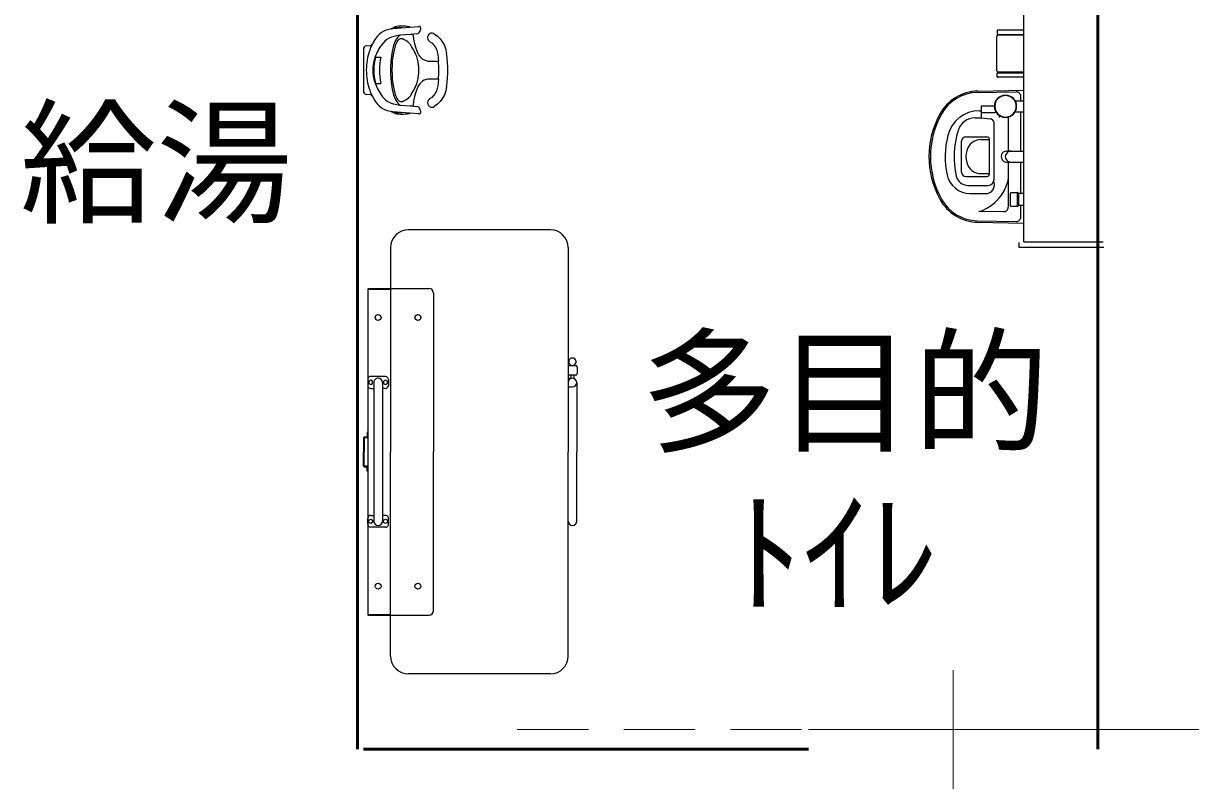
# Model space of a CAD drawing. Units: millimetres at full size, sheet at 1:200; details may follow other scales. Extents: x -55340 to 55340, y -38040 to 38040.
# Drawn here: x 7525 to 11466, y 25088 to 27674 of the extents above; entities that cross this region are included whole.
import ezdxf
from ezdxf.enums import TextEntityAlignment as Align

# ---------------------------------------------------------------- set-up
doc = ezdxf.new("R2010")
doc.units = ezdxf.units.MM
doc.header["$LTSCALE"] = 200
doc.linetypes.add('DASHED1', pattern=[1.8, 1.2, -0.6])
doc.layers.add('1-1_中心線', color=7, linetype='Continuous', lineweight=18)
doc.styles.add('ＭＳ ゴシック', font='')
doc.styles.get('ＭＳ ゴシック').set_extended_font_data('MS Gothic')

msp = doc.modelspace()

# ---------------------------------------------------------------- linework, layer by layer
at = {"layer": '1-1_中心線', "color": 5, "lineweight": 50}
for p, q in [((8652.7, 30221.4), (8652.7, 25221.4)), ((11152.7, 30221.4), (11152.7, 25221.4)), ((10176.4, 25221.4), (8672.7, 25221.4))]:
    msp.add_line(p, q, dxfattribs=at)
at = {"layer": '1-1_中心線', "color": 2, "lineweight": 25}
for p, q in [((10902.7, 26935.4), (10902.7, 27705.4)), ((8772.5, 27657.9), (8768.9, 27655.8)), ((8772.1, 27655.8), (8829.5, 27660.8)), ((8777.6, 27658.6), (8775, 27658.6)), ((8803.5, 27658.6), (8777.6, 27658.6)), ((8832.7, 27636.6), (8797.4, 27633.5)), ((8829.5, 27660.8), (8860.2, 27663.5)), ((8852, 27638.3), (8832.7, 27636.6)), ((8865.7, 27658.5), (8865.7, 27653.2)), ((10812.7, 27649.4), (10812.7, 27637.4)), ((10902.7, 27650.9), (10814.2, 27650.9)), ((10814.2, 27635.9), (10902.7, 27635.9)), ((10902.7, 27633.4), (10816.1, 27633.4)), ((10824.2, 27635.9), (10824.2, 27635.4)), ((10824.2, 27635.4), (10851.2, 27635.4)), ((10827.9, 27635.4), (10827.9, 27633.4)), ((10847.5, 27633.4), (10847.5, 27635.4)), ((10851.2, 27635.4), (10851.2, 27635.9)), ((8683.6, 27597.4), (8695.2, 27598.5)), ((10812.1, 27513.4), (10812.1, 27629.4)), ((8672.7, 27585.5), (8672.7, 27445.5)), ((8714.1, 27560), (8731.4, 27560)), ((8849.8, 27589.9), (8857.1, 27572.4)), ((8924.5, 27568.7), (8926.3, 27545.8)), ((8764.5, 27529.5), (8764.5, 27515.5)), ((8764.5, 27515.5), (8764.5, 27501.5)), ((8769.1, 27515.6), (8769.5, 27498.8)), ((8859.9, 27506.2), (8859.9, 27515.5)), ((8897, 27545.8), (8926.3, 27545.8)), ((8764.5, 27501.5), (8766.4, 27475.5)), ((8766.4, 27475.5), (8770.1, 27451.8)), ((8769.5, 27498.8), (8770.6, 27483.5)), ((8770.6, 27483.5), (8772.3, 27469.9)), ((8853, 27469.7), (8857.5, 27487.7)), ((8857.5, 27487.7), (8859.9, 27506.2)), ((8926.3, 27485.5), (8897, 27485.5)), ((8926.3, 27485.5), (8924.5, 27462.3)), ((10812.7, 27493.4), (10812.7, 27505.4)), ((10814.2, 27506.9), (10902.7, 27506.9)), ((10902.7, 27491.9), (10814.2, 27491.9)), ((10902.7, 27491.9), (10814.2, 27491.9)), ((10816.1, 27509.4), (10902.7, 27509.4)), ((10827.9, 27509.4), (10827.9, 27507.4)), ((10847.5, 27507.4), (10847.5, 27509.4)), ((10851.2, 27506.9), (10851.2, 27507.4)), ((8714.1, 27471), (8731.4, 27471)), ((8770.1, 27451.8), (8775, 27432.4)), ((8772.3, 27469.9), (8774.2, 27457.9)), ((8774.2, 27457.9), (8776.5, 27447.4)), ((8776.5, 27447.4), (8778.8, 27438.4)), ((8778.8, 27438.4), (8780.7, 27432.6)), ((8832.7, 27429.6), (8835.8, 27435.1)), ((8835.8, 27435.1), (8839.1, 27441.4)), ((8839.1, 27441.4), (8842.7, 27448.3)), ((8842.7, 27448.3), (8846.7, 27456.1)), ((8849.8, 27441.4), (8845.1, 27426.5)), ((8846.7, 27456.1), (8848.4, 27459.4)), ((8848.4, 27459.4), (8850.1, 27462.9)), ((8857.1, 27458.9), (8849.8, 27441.4)), ((8850.1, 27462.9), (8851.7, 27466.4)), ((8851.7, 27466.4), (8853, 27469.7)), ((8915.2, 27436.9), (8909.8, 27429.7)), ((8919.4, 27444.9), (8915.2, 27436.9)), ((8922.5, 27453.5), (8919.4, 27444.9)), ((8924.5, 27462.3), (8922.5, 27453.5)), ((8951.3, 27445.2), (8946.7, 27432.3)), ((8954, 27458.6), (8951.3, 27445.2)), ((10745.1, 27439.9), (10877.4, 27442.5)), ((10747.9, 27445), (10902.7, 27448)), ((8695.2, 27432.5), (8683.6, 27433.5)), ((8775, 27432.4), (8778.1, 27423.4)), ((8775.7, 27401.5), (8780.4, 27400.5)), ((8778.1, 27423.4), (8781.6, 27415.4)), ((8780.4, 27400.5), (8785.4, 27399.4)), ((8780.7, 27432.6), (8782.5, 27427.5)), ((8781.6, 27415.4), (8785.4, 27408.8)), ((8782.5, 27427.5), (8784.4, 27423.2)), ((8784.4, 27423.2), (8786.3, 27419.5)), ((8785.4, 27408.8), (8789.3, 27403.8)), ((8785.4, 27399.4), (8790.8, 27398.5)), ((8786.3, 27419.5), (8788.3, 27416.5)), ((8788.3, 27416.5), (8790.4, 27414)), ((8789.3, 27403.8), (8791.3, 27401.6)), ((8790.4, 27414), (8792.5, 27412.1)), ((8790.8, 27398.5), (8797.4, 27397.5)), ((8791.3, 27401.6), (8793.9, 27399.4)), ((8792.5, 27412.1), (8794.7, 27410.7)), ((8793.9, 27399.4), (8797.4, 27397.5)), ((8794.7, 27410.7), (8796.8, 27409.8)), ((8796.8, 27409.8), (8798.9, 27409.3)), ((8797.4, 27397.5), (8798, 27397.4)), ((8797.4, 27397.5), (8831.5, 27394.5)), ((8798.9, 27409.3), (8801.1, 27409.1)), ((8801.1, 27409.1), (8803.3, 27409.4)), ((8803.3, 27409.4), (8805.5, 27410)), ((8805.5, 27410), (8811, 27412.5)), ((8811, 27412.5), (8816.2, 27415.5)), ((8816.2, 27415.5), (8820.9, 27418.9)), ((8820.9, 27418.9), (8824.7, 27422.1)), ((8824.7, 27422.1), (8828.5, 27425.5)), ((8828.5, 27425.5), (8832.7, 27429.6)), ((8842, 27410.8), (8840.7, 27397.6)), ((8845.1, 27426.5), (8842, 27410.8)), ((8903.5, 27423.5), (8896.4, 27418.3)), ((8909.8, 27429.7), (8903.5, 27423.5)), ((8922.6, 27400.3), (8911.9, 27392.6)), ((8932.2, 27409.6), (8922.6, 27400.3)), ((8940.2, 27420.4), (8932.2, 27409.6)), ((8946.7, 27432.3), (8940.2, 27420.4)), ((10873.9, 27411.8), (10902.7, 27411.9)), ((10892.7, 27411.9), (10892.7, 27427.5)), ((8768.9, 27375.1), (8772.5, 27373.1)), ((8829.3, 27370.2), (8772.1, 27375.2)), ((8775, 27372.4), (8777.5, 27372.4)), ((8777.5, 27372.4), (8803.5, 27372.4)), ((8860.2, 27367.5), (8829.3, 27370.2)), ((8831.5, 27394.5), (8852, 27392.7)), ((8865.7, 27377.7), (8865.7, 27372.4)), ((10753.1, 27378.4), (10760.7, 27378.4)), ((10760.7, 27395), (10803.7, 27395)), ((10760.7, 27354.1), (10760.7, 27395)), ((10760.7, 27372.3), (10805.7, 27372.3)), ((10820.7, 27355.9), (10820.7, 27362)), ((10850.2, 27357), (10850.2, 27242.2)), ((10873.9, 27375), (10902.7, 27375)), ((10892.7, 27242.2), (10892.7, 27375)), ((10738.3, 27354.1), (10760.7, 27354.1)), ((10760.7, 27354.1), (10789, 27351.3)), ((10802.6, 27146.4), (10802.6, 27336.4)), ((10707.7, 27290.4), (10777.6, 27290.4)), ((10758.6, 27280.9), (10784.5, 27280.9)), ((10787.5, 27168.9), (10787.5, 27277.9)), ((10692.7, 27171.4), (10692.7, 27275.4)), ((10843.9, 27242.2), (10843.6, 27242.2)), ((10844.3, 27242.2), (10843.9, 27242.2)), ((10844.3, 27242.2), (10902.7, 27242.2)), ((10843.6, 27204.7), (10843.9, 27204.7)), ((10843.9, 27204.7), (10844.3, 27204.7)), ((10844.3, 27204.7), (10902.7, 27204.7)), ((10850.2, 27204.7), (10850.2, 27052.5)), ((10892.7, 27098.4), (10892.7, 27204.7)), ((10758.6, 27165.9), (10784.5, 27165.9)), ((10707.7, 27156.4), (10777.6, 27156.4)), ((10714, 27126.4), (10782.6, 27126.4)), ((10803.9, 27128.4), (10803.9, 27136.1)), ((10722.3, 27098.4), (10773.9, 27098.4)), ((10858.4, 27056.9), (10858.4, 27100)), ((10860.6, 27102.2), (10882.1, 27102.2)), ((10882.4, 27101.9), (10882.4, 27055)), ((10882.8, 27071.8), (10882.8, 27085.1)), ((10883.1, 27095.7), (10885.6, 27098.2)), ((10885.6, 27098.2), (10886.1, 27098.4)), ((10886.2, 27058.4), (10886.2, 27098.4)), ((10902.7, 27098.4), (10886.3, 27098.4)), ((10882.1, 27054.7), (10860.6, 27054.7)), ((10883.1, 27061.1), (10885.6, 27058.6)), ((10886.1, 27058.5), (10885.6, 27058.6)), ((10902.7, 27058.4), (10886.3, 27058.4)), ((10892.7, 27019.3), (10892.7, 27058.4)), ((10745.1, 27006.9), (10877.4, 27004.3)), ((10747.9, 27001.9), (10902.7, 26998.8)), ((10750.8, 27039.1), (10834.9, 27037.5)), ((9064.5, 26975.8), (8824.5, 26975.8)), ((9304.5, 26975.8), (9064.5, 26975.8)), ((10887.7, 26916.4), (10887.7, 26933.4)), ((10902.7, 26935.4), (11170.7, 26935.4)), ((8764.5, 26915.8), (8764.5, 26775.8)), ((9364.5, 26915.8), (9364.5, 26516)), ((11172.7, 26916.4), (10887.7, 26916.4)), ((8687.7, 26777.5), (8894, 26777.5)), ((8687.7, 26775.8), (8687.7, 26290.8)), ((8909.7, 26761.8), (8909.7, 26731.4)), ((8909.7, 26731.4), (8909.7, 26226.8)), ((9367.8, 26517.2), (9374.8, 26517.2)), ((9374.8, 26517.2), (9374.8, 26518.6)), ((9374.8, 26517.2), (9378.8, 26517.2)), ((9378.8, 26517.2), (9382.8, 26517.2)), ((9382.8, 26517.2), (9382.8, 26518.6)), ((9382.8, 26517.2), (9389.8, 26517.2)), ((9394.8, 26512.2), (9394.8, 26504.4)), ((9394.8, 26504.4), (9394.8, 26490.2)), ((8687.7, 26470.4), (8687.7, 26450.4)), ((8697.7, 26467.9), (8691.2, 26464.2)), ((8691.2, 26464.2), (8691.2, 26456.6)), ((8747.7, 26480.4), (8697.7, 26480.4)), ((8704.2, 26464.2), (8697.7, 26467.9)), ((8704.2, 26456.6), (8704.2, 26464.2)), ((8708.4, 26460.4), (8708.4, 25991.2)), ((8737, 26460.4), (8737, 25991.2)), ((8747.7, 26467.9), (8741.2, 26464.2)), ((8741.2, 26464.2), (8741.2, 26456.6)), ((8754.2, 26464.2), (8747.7, 26467.9)), ((8754.2, 26456.6), (8754.2, 26464.2)), ((8757.7, 26470.4), (8757.7, 26450.4)), ((9364.5, 26474.7), (9373.8, 26474.7)), ((9364.5, 26474.7), (9364.5, 26460.4)), ((9364.5, 26460.4), (9364.5, 26225.8)), ((9373.8, 26485.2), (9373.8, 26474.7)), ((9373.8, 26474.7), (9373.8, 26473.8)), ((9389.8, 26485.2), (9383.8, 26485.2)), ((9383.8, 26485.2), (9383.8, 26473.8)), ((9393.1, 26460.4), (9393.1, 26225.8)), ((8697.7, 26440.4), (8708.4, 26440.4)), ((8747.7, 26440.4), (8737, 26440.4)), ((9364.5, 26446.1), (9378.8, 26446.1)), ((8672.7, 26272.6), (8672.7, 26225.8)), ((8687.7, 26273.5), (8675, 26273.5)), ((8675, 26273.5), (8675, 26225.8)), ((8685.4, 26275.8), (8675.9, 26275.8)), ((8687.7, 26290.8), (8685.4, 26290.8)), ((8685.4, 26290.8), (8685.4, 26275.8)), ((8687.7, 26290.8), (8687.7, 26273.5)), ((8687.7, 26273.5), (8687.7, 26178.1)), ((8672.7, 26179), (8672.7, 26225.8)), ((8675, 26178.1), (8675, 26225.8)), ((8909.7, 25689.8), (8909.7, 26226.8)), ((9364.5, 25991.2), (9364.5, 26225.8)), ((9364.5, 25976.9), (9364.5, 26225.8)), ((9393.1, 25991.2), (9393.1, 26225.8)), ((8675, 26178.1), (8687.7, 26178.1)), ((8675.9, 26175.8), (8685.4, 26175.8)), ((8685.4, 26160.8), (8685.4, 26175.8)), ((8687.7, 26160.8), (8685.4, 26160.8)), ((8687.7, 25981.2), (8687.7, 26001.2)), ((8691.2, 25995), (8697.7, 25998.7)), ((8697.7, 26011.2), (8708.4, 26011.2)), ((8697.7, 25998.7), (8704.2, 25995)), ((8704.2, 25987.4), (8697.7, 25983.7)), ((8704.2, 25995), (8704.2, 25987.4)), ((8747.7, 26011.2), (8737, 26011.2)), ((8741.2, 25995), (8747.7, 25998.7)), ((8747.7, 25998.7), (8754.2, 25995)), ((8754.2, 25987.4), (8747.7, 25983.7)), ((8754.2, 25995), (8754.2, 25987.4)), ((8757.7, 25981.2), (8757.7, 26001.2)), ((9364.5, 25535.8), (9364.5, 25976.9)), ((8747.7, 25971.2), (8697.7, 25971.2)), ((8687.7, 25674.1), (8894, 25674.1)), ((8764.5, 25622.9), (8764.5, 25675.8)), ((8764.5, 25535.8), (8764.5, 25622.9)), ((9304.5, 25475.8), (8824.5, 25475.8))]:
    msp.add_line(p, q, dxfattribs=at)
at = {"layer": '1-1_中心線', "color": 3}
for p, q in [((10664.5, 25287.8), (10664.5, 25487.8)), ((10176.4, 25287.8), (11152.7, 25287.8)), ((10664.5, 25287.8), (10664.5, 25087.8)), ((12119, 25287.8), (11142.7, 25287.8))]:
    msp.add_line(p, q, dxfattribs=at)
at = {"layer": '1-1_中心線', "color": 3, "linetype": 'DASHED1'}
msp.add_line((10152.7, 25287.8), (9152.7, 25287.8), dxfattribs=at)
at = {"layer": '1-1_中心線', "color": 2, "lineweight": 25}
for points in [[(8798, 27633.6), (8797.4, 27633.5), (8790.8, 27632.5), (8785.4, 27631.5)], [(8797.4, 27633.5), (8793.9, 27631.6), (8791.3, 27629.4), (8789.3, 27627.2)], [(8840.7, 27633.7), (8842, 27620.5), (8845.1, 27604.8), (8849.8, 27589.9)], [(8911.9, 27638.3), (8922.6, 27630.6), (8932.2, 27621.3), (8940.2, 27610.6), (8946.7, 27598.6), (8951.3, 27585.8), (8954, 27572.4)], [(8775, 27598.6), (8770.1, 27579.1), (8766.4, 27555.4), (8764.5, 27529.5)], [(8789.3, 27627.2), (8785.4, 27622.2), (8781.6, 27615.5), (8778.1, 27607.5), (8775, 27598.6)], [(8805.5, 27620.9), (8803.3, 27621.6), (8801.1, 27621.9), (8798.9, 27621.7), (8796.8, 27621.2), (8794.7, 27620.3), (8792.5, 27618.9), (8790.4, 27617), (8788.3, 27614.5), (8786.3, 27611.4), (8784.4, 27607.8), (8782.5, 27603.4), (8780.7, 27598.4), (8778.8, 27592.6)], [(8820.9, 27612.1), (8816.2, 27615.4), (8811, 27618.4), (8805.5, 27620.9)], [(8832.2, 27601.9), (8828.5, 27605.4), (8824.7, 27608.9), (8820.9, 27612.1)], [(8853, 27561.3), (8851.7, 27564.5), (8850.1, 27568), (8848.4, 27571.6), (8846.7, 27574.9), (8842.7, 27582.6), (8839.1, 27589.6), (8835.8, 27595.8), (8832.2, 27601.9)], [(8896.4, 27612.6), (8893.7, 27614.8), (8891.6, 27617.3)], [(8896.4, 27612.6), (8903.5, 27607.5), (8909.8, 27601.3), (8915.2, 27594.1), (8919.4, 27586.1), (8922.5, 27577.5), (8924.5, 27568.7)], [(8778.8, 27592.6), (8776.5, 27583.5), (8774.2, 27573), (8772.3, 27561), (8770.6, 27547.4), (8769.5, 27532.2), (8769.1, 27515.6)], [(8859.9, 27515.5), (8859.9, 27524.7), (8857.5, 27543.2), (8853, 27561.3)], [(10851.2, 27507.4), (10824.2, 27507.4), (10824.2, 27506.9)], [(8687.7, 26775.8), (8764.5, 26775.8), (8764.5, 26225.8)], [(9364.5, 26516), (9364.5, 26504.2), (9364.5, 26498.2)], [(9364.5, 26498.2), (9364.5, 26486.4), (9364.5, 26474.7)], [(8691.2, 26456.6), (8697.7, 26452.9), (8704.2, 26456.6)], [(8741.2, 26456.6), (8747.7, 26452.9), (8754.2, 26456.6)], [(9383.8, 26485.2), (9373.8, 26485.2), (9367.8, 26485.2)], [(8687.7, 25675.8), (8764.5, 25675.8), (8764.5, 26225.8)], [(8687.7, 26178.1), (8687.7, 26160.8), (8687.7, 25675.8)], [(8697.7, 25983.7), (8691.2, 25987.4), (8691.2, 25995)], [(8747.7, 25983.7), (8741.2, 25987.4), (8741.2, 25995)]]:
    msp.add_lwpolyline(points, dxfattribs=at)
for centre in [(8722.7, 26679.8), (8857, 26679.8), (8722.7, 25771.8), (8857, 25771.8)]:
    msp.add_circle(centre, 10, dxfattribs=at)
for centre, radius, start, end in [((8779.1, 27576.1), 80, 98.5748, 149.6569), ((8766.4, 27660.2), 5, 278.5936, 300), ((8779.1, 27576.1), 80, 95, 98.5748), ((8775, 27653.6), 5, 90, 120), ((8780.5, 27659.3), 3, 99.0766, 194.6771), ((8803.7, 27514.2), 150, 90, 99.0766), ((8802.3, 27496.8), 167.4, 81.3957, 89.5277), ((8826.9, 27659.3), 3, 29.9169, 80.9234), ((8833.4, 27604.7), 31.9, 80.7655, 91.1986), ((8837.6, 27633.2), 3.1, 9.7471, 74.4516), ((8850.7, 27653.2), 15, 275, 360), ((8860.7, 27658.5), 5, 360, 95), ((8904.2, 27625.5), 15, 101.7668, 154.8086), ((8904.2, 27625.5), 15, 58.8378, 101.7668), ((10816.1, 27629.4), 4, 90, 180), ((10814.2, 27649.4), 1.5, 90, 180), ((10814.2, 27637.4), 1.5, 180, 270), ((10837.4, 27632.7), 3.52, 159.9278, 167.5713), ((10837.3, 27632.7), 3.43, 152.0903, 159.925), ((10837.2, 27632.8), 3.32, 143.9879, 152.087), ((10837.1, 27632.8), 3.2, 135.6372, 143.9796), ((10837, 27632.9), 3.07, 126.9589, 135.6312), ((10838.3, 27632.9), 3.06, 44.4574, 53.0621), ((10838.2, 27632.8), 3.2, 36.2268, 44.4551), ((10838.1, 27632.8), 3.32, 28.2857, 36.2216), ((10838, 27632.7), 3.43, 20.2482, 28.2777), ((10838, 27632.7), 3.52, 12.4335, 20.246), ((8684.7, 27585.5), 12, 95, 180), ((8775.3, 27560.9), 83.9, 149.1083, 165.0072), ((8694.4, 27608.4), 10, 275, 333.7334), ((8870.6, 27522), 186.3, 149.5071, 153.8832), ((8864.5, 27505.1), 161.6, 147.0335, 165.2914), ((8797.1, 27555.1), 78, 125.009, 150.922), ((8795.1, 27556.3), 75.8, 97.3115, 124.2874), ((8904.2, 27625.5), 15, 154.8086, 213.0561), ((8882.7, 27515.5), 200, 160.3822, 180.0116), ((8873.8, 27515.5), 165.8, 164.4394, 195.5606), ((8983.3, 27515.5), 255.8, 169.9875, 190.0125), ((8897, 27589.2), 43.3, 202.753, 270.0004), ((8511.9, 27515.5), 445.8, 0.0227, 7.3322), ((8882.7, 27515.5), 200, 179.9884, 199.6178), ((8822.7, 27515.6), 118.5, 165.0765, 192.5241), ((8591.6, 27515.5), 336.1, 0.0264, 5.1783), ((8591.6, 27515.5), 336.1, 354.8747, 0.0264), ((8511.9, 27515.5), 445.8, 352.6678, 0.0227), ((8854.7, 27522.4), 151.2, 192.4092, 206.5606), ((8897, 27442.2), 43.3, 89.9996, 157.247), ((10816.1, 27513.4), 4, 180, 270), ((10814.2, 27505.4), 1.5, 90, 180), ((10814.2, 27493.4), 1.5, 180, 270), ((10837.4, 27510.2), 3.52, 192.4335, 200.246), ((10837.3, 27510.2), 3.43, 200.2482, 208.2777), ((10837.2, 27510.1), 3.32, 208.2857, 216.2216), ((10837.1, 27510), 3.2, 216.2268, 224.4551), ((10837, 27509.9), 3.06, 224.4574, 233.0621), ((10838.3, 27510), 3.07, 306.9589, 315.6312), ((10838.2, 27510), 3.2, 315.6372, 323.9796), ((10838.1, 27510.1), 3.32, 323.9879, 332.087), ((10838, 27510.2), 3.43, 332.0903, 339.925), ((10838, 27510.2), 3.52, 339.9278, 347.5713), ((8684.7, 27445.5), 12, 180, 265), ((8775.3, 27470), 83.9, 194.9928, 210.8917), ((8958.7, 27578.5), 269.3, 207.353, 213.0057), ((10750.9, 27295), 150, 91.1279, 151.4937), ((10747.9, 27300), 140, 91.1279, 150.4129), ((10877.7, 27427.5), 15, 0, 91.1279), ((8694.4, 27422.5), 10, 26.2666, 85), ((8870.6, 27509), 186.3, 206.1168, 210.4929), ((8779.1, 27454.9), 80, 210.3431, 261.4251), ((8793.1, 27471.6), 72.2, 213.4034, 259.8365), ((8837.6, 27398.1), 3.1, 285.5484, 350.2529), ((8904.2, 27405.5), 15, 157.997, 238.7169), ((8904.2, 27405.5), 15, 121.1622, 157.997), ((10841.2, 27393.4), 37.5, 90, 270), ((10841.2, 27393.4), 36.2, 90, 270), ((10841.2, 27393.4), 37.5, 270, 90), ((10841.2, 27393.4), 36.2, 270, 90), ((8766.4, 27370.8), 5, 60, 81.4064), ((8779.1, 27454.9), 80, 261.4251, 265), ((8775, 27377.4), 5, 240, 270), ((8780.5, 27372), 3, 172.2022, 260.9234), ((8803.7, 27517.2), 150, 260.9234, 270), ((8802.3, 27534.5), 167.4, 270.4723, 278.6043), ((8826.9, 27372), 3, 279.0766, 322.415), ((8831.4, 27433), 38.5, 270.1377, 280.5709), ((8850.7, 27377.7), 15, 0, 85), ((8860.7, 27372.4), 5, 265, 0), ((8904.2, 27405.5), 15, 238.7169, 301.1622), ((10882.7, 27223.4), 300, 151.4937, 208.5063), ((10882.7, 27223.4), 295, 150.4129, 209.5871), ((10753.1, 27268.4), 110, 90, 166.2998), ((10805.7, 27357.3), 15, 69.8238, 90), ((10805.7, 27357.3), 15, 0, 21.188), ((10738.3, 27294.1), 60, 90, 162.8707), ((10787.6, 27336.4), 15, 0, 84.4037), ((10937.7, 27223.4), 300, 166.2998, 191.8029), ((10967.7, 27223.4), 300, 162.8707, 192.6639), ((10707.7, 27275.4), 15, 90, 180), ((10758.6, 27230.9), 50, 90, 165.5225), ((10777.6, 27280.4), 10, 0, 90), ((10784.5, 27277.9), 3, 0, 90), ((10787.6, 27223.4), 80, 165.5225, 194.4775), ((10844.6, 27224.2), 18, 93.0756, 160.133), ((10859.9, 27222.6), 19.5, 89.3642, 155.1833), ((10758.6, 27215.9), 50, 194.4775, 270), ((10845.6, 27223.4), 19.2, 159.1044, 232.778), ((10844.4, 27222.1), 17.4, 233.4356, 267.5093), ((10858.7, 27223.4), 18.1, 155.8714, 180.0179), ((10858.7, 27223.4), 18.1, 179.9836, 204.1286), ((10859.9, 27224.2), 19.5, 204.8167, 269.3765), ((10722.3, 27178.4), 80, 191.8029, 270), ((10707.7, 27171.4), 15, 180, 270), ((10777.6, 27166.4), 10, 270, 0), ((10784.5, 27168.9), 3, 270, 0), ((10714, 27166.4), 40, 192.6639, 270), ((10704.6, 27179.6), 150, 292.919, 344.3729), ((10773.9, 27128.4), 30, 270, 0), ((10782.6, 27146.4), 20, 270, 0), ((10820.2, 27147.3), 30, 344.3729, 0), ((10860.6, 27100), 2.2, 90, 180), ((11157, 27078.4), 276.6, 175.0747, 184.9253), ((10882.1, 27101.9), 0.3, 0, 90), ((10882.4, 27096.4), 1, 270.847, 315), ((10891.1, 27073.3), 15, 125.0075, 125.5343), ((10882.8, 27085.2), 0.5, 37.2855, 125.0075), ((10873.9, 27078.4), 11.7, 322.7145, 37.2855), ((10886.3, 27097.9), 0.5, 90, 109.0726), ((10750.9, 27151.8), 150, 208.5063, 268.8721), ((10747.9, 27146.9), 140, 209.5871, 268.8721), ((10751.3, 27069.1), 30, 268.8721, 292.919), ((10835.2, 27052.5), 15, 268.8721, 0), ((10860.6, 27056.9), 2.2, 180, 270), ((10882.1, 27055), 0.3, 270, 0), ((10891.1, 27083.5), 15, 234.4576, 234.9841), ((10882.4, 27060.4), 1, 45, 89.153), ((10882.8, 27071.7), 0.5, 234.9841, 322.7145), ((10886.3, 27058.9), 0.5, 250.9275, 270), ((10877.7, 27019.3), 15, 268.8721, 0), ((8824.5, 26915.8), 60, 90, 180), ((9304.5, 26915.8), 60, 360, 90), ((8894, 26761.8), 15.7, 360, 90), ((9378.8, 26530.4), 12.5, 288.663, 251.337), ((9367.8, 26512.2), 5, 90, 131.2984), ((9378.8, 26530.4), 12.5, 251.337, 270), ((9378.8, 26530.4), 12.5, 270, 288.663), ((9389.8, 26512.2), 5, 0, 90), ((9389.8, 26490.2), 5, 270, 0), ((8697.7, 26470.4), 10, 154.5324, 180), ((8697.7, 26450.4), 10, 180, 205.4676), ((8697.7, 26470.4), 10, 90, 154.5324), ((8722.7, 26460.4), 14.3, 90, 180.0769), ((8722.7, 26460.4), 14.3, 360, 90), ((8747.7, 26470.4), 10, 360, 90), ((8747.7, 26450.4), 10, 270, 0), ((9367.8, 26490.2), 5, 228.7016, 270), ((9378.8, 26460.4), 14.3, 110.4663, 180.0624), ((9378.8, 26460.4), 14.3, 69.3205, 110.4663), ((9378.8, 26460.4), 14.3, 270, 360), ((9378.8, 26460.4), 14.3, 360, 69.3205), ((8697.7, 26450.4), 10, 205.4676, 270), ((8675.9, 26272.6), 3.2, 90, 180), ((8675.9, 26179), 3.2, 180, 270), ((8697.7, 26001.2), 10, 90, 180), ((8697.7, 25981.2), 10, 180, 270), ((8722.7, 25991.2), 14.3, 180.0769, 0), ((8747.7, 26001.2), 10, 25.4675, 90), ((8747.7, 25981.2), 10, 270, 334.5324), ((8747.7, 26001.2), 10, 360, 25.4675), ((8747.7, 25981.2), 10, 334.5324, 0), ((9378.8, 25991.2), 14.3, 180, 0), ((8894, 25689.8), 15.7, 270, 0), ((8824.5, 25535.8), 60, 180, 270), ((9304.5, 25535.8), 60, 270, 0)]:
    msp.add_arc(centre, radius, start, end, dxfattribs=at)

# ---------------------------------------------------------------- texts
at = {"layer": '1-1_中心線', "color": 2, "style": 'ＭＳ ゴシック'}
for s, p in [('給湯', (7513.1, 26933.4)), ('多目的', (9609.9, 26159)), ('ﾄｲﾚ', (9923.9, 25615.8))]:
    msp.add_text(s, height=337.2, dxfattribs=at).set_placement(p, align=Align.BOTTOM_LEFT)

doc.saveas('drawing.dxf')
